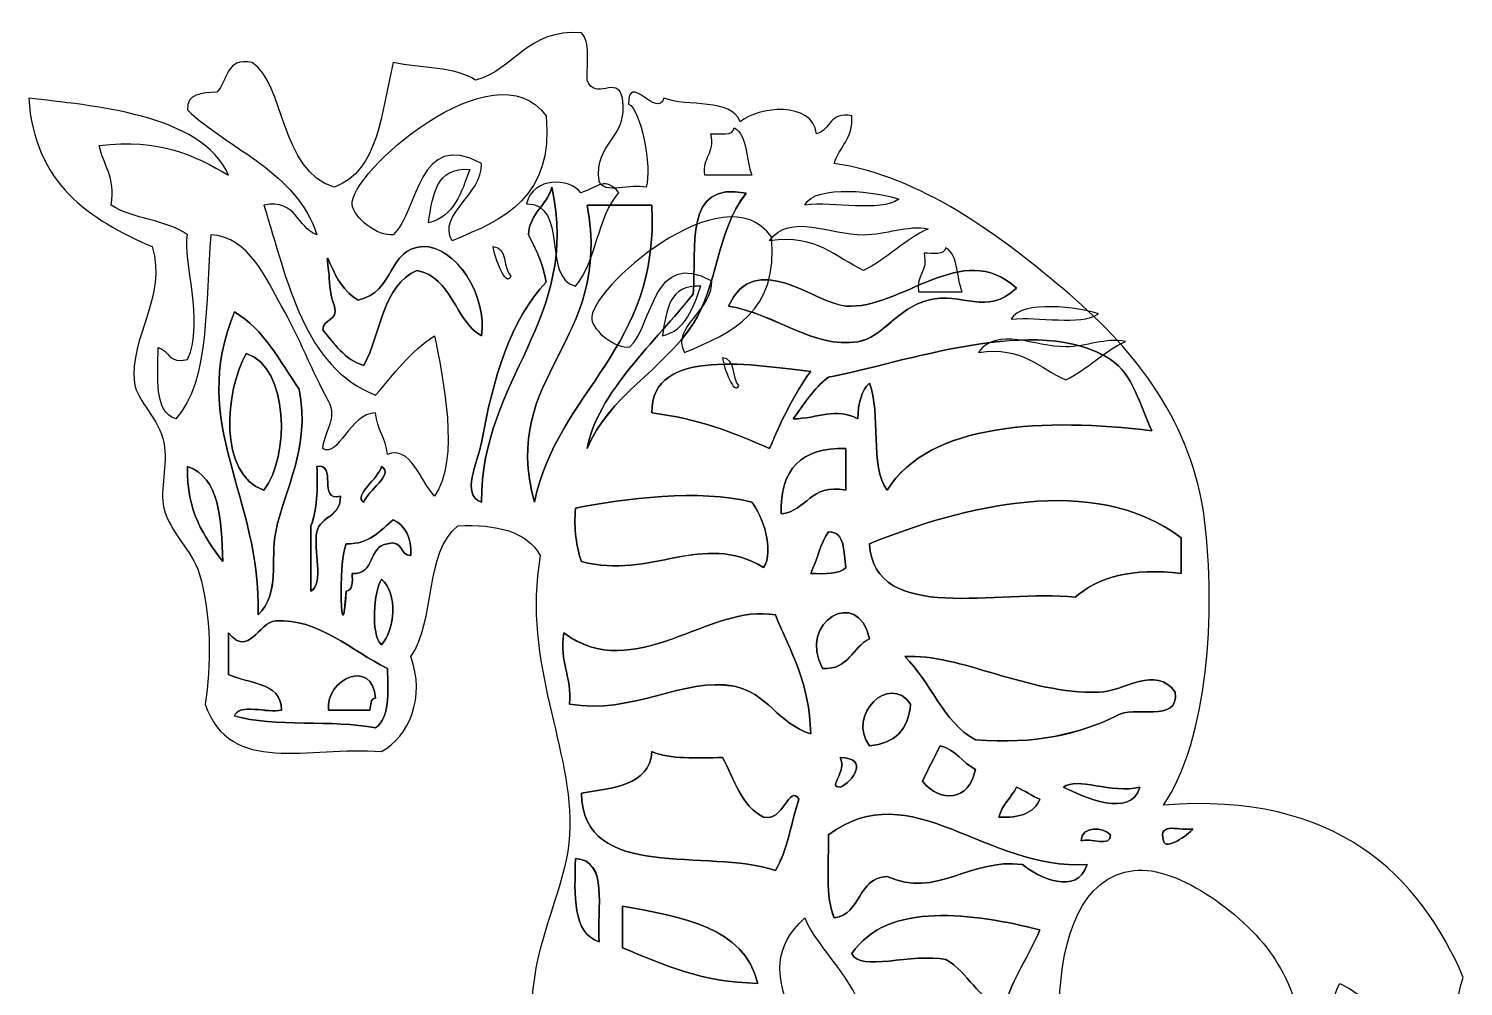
# Model space of a CAD drawing. Header units: centimetres. Extents: x -66 to 65, y -66 to 66.
# Drawn here: x 22.397 to 26.111, y 45.748 to 48.228 of the extents above; entities that cross this region are included whole.
import ezdxf

# ---------------------------------------------------------------- set-up
doc = ezdxf.new("R2010")
doc.units = ezdxf.units.CM
doc.header["$MEASUREMENT"] = 0
doc.layers.add('Layer 1', color=7, linetype='Continuous')

msp = doc.modelspace()

# ---------------------------------------------------------------- linework, layer by layer
at = {"layer": 'Layer 1'}
for points, knots in [([(23.1427, 47.6945), (23.0883, 47.86002), (22.92029, 47.91082), (22.80782, 48.01761), (22.80782, 48.01761), (22.80554, 48.06092), (22.84502, 48.06201), (22.88391, 48.06381), (22.88391, 48.06381), (22.9123, 48.09151), (22.90518, 48.15514), (22.97524, 48.1407), (22.97524, 48.1407), (23.05956, 48.08773), (23.04721, 47.85834), (23.18839, 47.81759), (23.18839, 47.81759), (23.30343, 47.86037), (23.30965, 48.01309), (23.3406, 48.1407), (23.3406, 48.1407), (23.41077, 48.12443), (23.50282, 48.13025), (23.5537, 48.09461), (23.5537, 48.09461), (23.65773, 48.12295), (23.68554, 48.22812), (23.82786, 48.21764), (23.82786, 48.21764), (23.85136, 48.19528), (23.8413, 48.13885), (23.84299, 48.09461), (23.84299, 48.09461), (23.86392, 48.03775), (23.91887, 48.11075), (23.93443, 48.04841), (23.93443, 48.04841), (23.95054, 47.93969), (23.86061, 47.93826), (23.8735, 47.83296), (23.8735, 47.83296), (23.8848, 47.79825), (23.95885, 47.82695), (23.99529, 47.81756), (23.99529, 47.81756), (24.01135, 47.86884), (23.9818, 48.02081), (23.9496, 48.03293), (23.9496, 48.03293), (23.94825, 48.11921), (24.02591, 47.99173), (24.04093, 48.04838), (24.04093, 48.04838), (24.10282, 48.02367), (24.21553, 48.05044), (24.23886, 47.98678), (24.23886, 47.98678), (24.285, 48.02657), (24.42616, 48.04205), (24.43674, 47.95604), (24.43674, 47.95604), (24.47394, 47.96461), (24.46918, 48.01557), (24.5281, 48.00224), (24.5281, 48.00224), (24.53159, 47.94223), (24.4954, 47.92244), (24.48241, 47.87913), (24.48241, 47.87913), (24.70553, 47.84677), (24.91175, 47.69397), (25.09132, 47.5406), (25.09132, 47.5406), (25.2651, 47.39225), (25.41141, 47.20273), (25.44155, 46.95587), (25.44155, 46.95587), (25.47063, 46.71769), (25.4515, 46.38781), (25.335, 46.21718), (25.335, 46.21718), (25.78498, 46.25338), (25.9986, 46.03282), (26.11145, 45.77099), (26.11145, 45.77099), (26.07261, 45.66672), (26.10695, 45.48828), (26.05052, 45.40163), (26.05052, 45.40163), (25.94712, 45.50222), (25.93431, 45.69452), (25.79178, 45.75559), (25.79178, 45.75559), (25.75601, 45.69931), (25.78943, 45.57321), (25.68515, 45.58631), (25.68515, 45.58631), (25.69055, 45.69169), (25.66372, 45.75506), (25.62424, 45.81719), (25.62424, 45.81719), (25.5536, 45.92839), (25.3727, 46.06172), (25.25882, 46.04799), (25.25882, 46.04799), (24.98707, 46.0151), (25.05427, 45.43551), (25.13706, 45.21701), (25.13706, 45.21701), (25.17151, 45.12623), (25.24501, 45.07136), (25.25882, 44.95547), (25.25882, 44.95547), (25.27644, 44.80831), (25.20066, 44.66792), (25.21323, 44.58616), (25.21323, 44.58616), (25.15468, 44.52729), (25.04316, 44.52208), (24.93912, 44.50925), (24.93912, 44.50925), (24.95841, 44.42829), (25.00577, 44.35685), (24.96957, 44.263), (24.96957, 44.263), (25.02394, 44.16918), (25.11774, 44.11523), (25.13705, 43.98598), (25.13705, 43.98598), (25.06495, 43.86705), (24.8395, 43.8167), (24.68025, 43.87827), (24.68025, 43.87827), (24.6222, 43.98373), (24.64768, 44.17357), (24.52806, 44.21686), (24.52806, 44.21686), (24.52343, 44.44311), (24.58989, 44.66917), (24.55849, 44.90927), (24.55849, 44.90927), (24.54203, 45.0355), (24.47324, 45.13107), (24.48237, 45.2478), (24.48237, 45.2478), (24.49174, 45.36845), (24.59447, 45.48127), (24.55849, 45.66328), (24.55849, 45.66328), (24.53806, 45.76697), (24.44199, 45.83973), (24.40622, 45.92493), (24.40622, 45.92493), (24.23974, 45.77364), (24.44519, 45.6114), (24.46721, 45.44789), (24.46721, 45.44789), (24.48867, 45.2879), (24.35164, 45.08774), (24.36061, 44.87845), (24.36061, 44.87845), (24.36408, 44.79452), (24.42599, 44.69449), (24.42149, 44.63228), (24.42149, 44.63228), (24.41395, 44.52798), (24.29158, 44.44046), (24.34534, 44.30914), (24.34534, 44.30914), (24.2797, 44.21712), (23.96677, 44.21606), (23.91902, 44.32454), (23.91902, 44.32454), (23.91246, 44.38968), (23.97315, 44.4508), (23.98001, 44.50922), (23.98001, 44.50922), (23.98816, 44.57915), (23.9548, 44.65662), (23.96477, 44.72462), (23.96477, 44.72462), (23.98324, 44.85085), (24.0996, 44.9574), (24.11704, 45.0939), (24.11704, 45.0939), (24.13601, 45.24254), (24.1063, 45.34163), (24.05621, 45.50943), (24.05621, 45.50943), (23.93217, 45.42008), (23.99856, 45.22019), (23.96477, 45.06318), (23.96477, 45.06318), (23.95363, 45.01135), (23.84513, 44.79889), (23.79732, 44.77079), (23.79732, 44.77079), (23.71183, 44.7207), (23.57422, 44.73261), (23.47757, 44.83236), (23.47757, 44.83236), (23.57422, 44.97579), (23.59015, 45.20077), (23.70596, 45.3248), (23.70596, 45.3248), (23.70585, 45.48096), (23.68231, 45.61044), (23.70596, 45.77105), (23.70596, 45.77105), (23.72549, 45.90363), (23.79139, 46.0259), (23.79732, 46.14036), (23.79732, 46.14036), (23.80891, 46.36552), (23.67225, 46.57843), (23.7212, 46.86355), (23.7212, 46.86355), (23.68667, 46.92612), (23.60907, 46.94512), (23.50805, 46.94054), (23.50805, 46.94054), (23.42169, 46.87389), (23.45024, 46.6912), (23.38629, 46.60198), (23.38629, 46.60198), (23.42434, 46.49623), (23.38182, 46.39545), (23.31014, 46.35576), (23.31014, 46.35576), (23.11951, 46.37177), (22.91877, 46.29067), (22.85339, 46.47892), (22.85339, 46.47892), (22.86887, 46.57391), (22.87043, 46.71228), (22.83818, 46.8174), (22.83818, 46.8174), (22.81937, 46.87857), (22.76309, 46.92075), (22.74679, 46.98671), (22.74679, 46.98671), (22.73504, 47.03465), (22.75737, 47.09797), (22.74679, 47.15596), (22.74679, 47.15596), (22.73597, 47.21507), (22.67607, 47.26537), (22.67067, 47.30982), (22.67067, 47.30982), (22.65601, 47.43103), (22.75616, 47.53308), (22.71634, 47.6637), (22.71634, 47.6637), (22.55267, 47.73426), (22.41114, 47.82713), (22.39656, 48.04846), (22.39656, 48.04846), (22.55555, 48.02846), (22.84466, 48.00957), (22.91424, 47.84836), (22.91424, 47.84836), (22.82748, 47.89913), (22.73596, 47.94522), (22.57928, 47.92535), (22.57928, 47.92535), (22.58896, 47.87352), (22.62304, 47.8464), (22.60973, 47.77142), (22.60973, 47.77142), (22.66471, 47.73467), (22.75483, 47.7334), (22.80772, 47.69453), (22.80772, 47.69453), (22.79415, 47.6277), (22.85394, 47.47141), (22.80772, 47.37137), (22.80772, 47.37137), (22.75909, 47.35817), (22.7606, 47.39563), (22.73157, 47.40219), (22.73157, 47.40219), (22.73221, 47.32588), (22.71969, 47.23635), (22.77721, 47.21751), (22.77721, 47.21751), (22.86775, 47.31578), (22.85233, 47.52115), (22.8686, 47.69455), (22.8686, 47.69455), (22.96792, 47.68775), (23.01129, 47.57988), (23.05127, 47.50987), (23.05127, 47.50987), (23.09567, 47.43214), (23.13112, 47.33866), (23.17311, 47.2637), (23.17311, 47.2637), (23.19687, 47.2151), (23.16467, 47.19615), (23.1579, 47.14059), (23.1579, 47.14059), (23.19915, 47.11493), (23.22828, 47.23298), (23.29485, 47.2329), (23.29485, 47.2329), (23.29734, 47.1893), (23.32276, 47.16879), (23.3253, 47.12519), (23.3253, 47.12519), (23.38446, 47.14982), (23.40944, 47.06), (23.44711, 47.01748), (23.44711, 47.01748), (23.51527, 47.10873), (23.46833, 47.33138), (23.44711, 47.4329), (23.44711, 47.4329), (23.38541, 47.39268), (23.34239, 47.33363), (23.29484, 47.27907), (23.29484, 47.27907), (23.10828, 47.3521), (23.06793, 47.57286), (23.00557, 47.77146), (23.00557, 47.77146), (23.09182, 47.78662), (23.09018, 47.71323), (23.1427, 47.6945)], [0, 0, 0, 0, 0.0120482, 0.0120482, 0.0120482, 0.0120482, 0.0240964, 0.0240964, 0.0240964, 0.0240964, 0.0361446, 0.0361446, 0.0361446, 0.0361446, 0.0481928, 0.0481928, 0.0481928, 0.0481928, 0.060241, 0.060241, 0.060241, 0.060241, 0.0722892, 0.0722892, 0.0722892, 0.0722892, 0.0843373, 0.0843373, 0.0843373, 0.0843373, 0.0963855, 0.0963855, 0.0963855, 0.0963855, 0.1084337, 0.1084337, 0.1084337, 0.1084337, 0.1204819, 0.1204819, 0.1204819, 0.1204819, 0.1325301, 0.1325301, 0.1325301, 0.1325301, 0.1445783, 0.1445783, 0.1445783, 0.1445783, 0.1566265, 0.1566265, 0.1566265, 0.1566265, 0.1686747, 0.1686747, 0.1686747, 0.1686747, 0.1807229, 0.1807229, 0.1807229, 0.1807229, 0.1927711, 0.1927711, 0.1927711, 0.1927711, 0.2048193, 0.2048193, 0.2048193, 0.2048193, 0.2168675, 0.2168675, 0.2168675, 0.2168675, 0.2289157, 0.2289157, 0.2289157, 0.2289157, 0.2409639, 0.2409639, 0.2409639, 0.2409639, 0.253012, 0.253012, 0.253012, 0.253012, 0.2650602, 0.2650602, 0.2650602, 0.2650602, 0.2771084, 0.2771084, 0.2771084, 0.2771084, 0.2891566, 0.2891566, 0.2891566, 0.2891566, 0.3012048, 0.3012048, 0.3012048, 0.3012048, 0.313253, 0.313253, 0.313253, 0.313253, 0.3253012, 0.3253012, 0.3253012, 0.3253012, 0.3373494, 0.3373494, 0.3373494, 0.3373494, 0.3493976, 0.3493976, 0.3493976, 0.3493976, 0.3614458, 0.3614458, 0.3614458, 0.3614458, 0.373494, 0.373494, 0.373494, 0.373494, 0.3855422, 0.3855422, 0.3855422, 0.3855422, 0.3975904, 0.3975904, 0.3975904, 0.3975904, 0.4096386, 0.4096386, 0.4096386, 0.4096386, 0.4216867, 0.4216867, 0.4216867, 0.4216867, 0.4337349, 0.4337349, 0.4337349, 0.4337349, 0.4457831, 0.4457831, 0.4457831, 0.4457831, 0.4578313, 0.4578313, 0.4578313, 0.4578313, 0.4698795, 0.4698795, 0.4698795, 0.4698795, 0.4819277, 0.4819277, 0.4819277, 0.4819277, 0.4939759, 0.4939759, 0.4939759, 0.4939759, 0.5060241, 0.5060241, 0.5060241, 0.5060241, 0.5180723, 0.5180723, 0.5180723, 0.5180723, 0.5301205, 0.5301205, 0.5301205, 0.5301205, 0.5421687, 0.5421687, 0.5421687, 0.5421687, 0.5542169, 0.5542169, 0.5542169, 0.5542169, 0.5662651, 0.5662651, 0.5662651, 0.5662651, 0.5783133, 0.5783133, 0.5783133, 0.5783133, 0.5903614, 0.5903614, 0.5903614, 0.5903614, 0.6024096, 0.6024096, 0.6024096, 0.6024096, 0.6144578, 0.6144578, 0.6144578, 0.6144578, 0.626506, 0.626506, 0.626506, 0.626506, 0.6385542, 0.6385542, 0.6385542, 0.6385542, 0.6506024, 0.6506024, 0.6506024, 0.6506024, 0.6626506, 0.6626506, 0.6626506, 0.6626506, 0.6746988, 0.6746988, 0.6746988, 0.6746988, 0.686747, 0.686747, 0.686747, 0.686747, 0.6987952, 0.6987952, 0.6987952, 0.6987952, 0.7108434, 0.7108434, 0.7108434, 0.7108434, 0.7228916, 0.7228916, 0.7228916, 0.7228916, 0.7349398, 0.7349398, 0.7349398, 0.7349398, 0.746988, 0.746988, 0.746988, 0.746988, 0.7590361, 0.7590361, 0.7590361, 0.7590361, 0.7710843, 0.7710843, 0.7710843, 0.7710843, 0.7831325, 0.7831325, 0.7831325, 0.7831325, 0.7951807, 0.7951807, 0.7951807, 0.7951807, 0.8072289, 0.8072289, 0.8072289, 0.8072289, 0.8192771, 0.8192771, 0.8192771, 0.8192771, 0.8313253, 0.8313253, 0.8313253, 0.8313253, 0.8433735, 0.8433735, 0.8433735, 0.8433735, 0.8554217, 0.8554217, 0.8554217, 0.8554217, 0.8674699, 0.8674699, 0.8674699, 0.8674699, 0.8795181, 0.8795181, 0.8795181, 0.8795181, 0.8915663, 0.8915663, 0.8915663, 0.8915663, 0.9036145, 0.9036145, 0.9036145, 0.9036145, 0.9156627, 0.9156627, 0.9156627, 0.9156627, 0.9277108, 0.9277108, 0.9277108, 0.9277108, 0.939759, 0.939759, 0.939759, 0.939759, 0.9518072, 0.9518072, 0.9518072, 0.9518072, 0.9638554, 0.9638554, 0.9638554, 0.9638554, 0.9759036, 0.9759036, 0.9759036, 0.9759036, 1, 1, 1, 1]), ([(23.23406, 47.77141), (23.2384, 47.73929), (23.29976, 47.6882), (23.34058, 47.69452), (23.34058, 47.69452), (23.40638, 47.75641), (23.40331, 47.9694), (23.56899, 47.87917), (23.56899, 47.87917), (23.57079, 47.79487), (23.45443, 47.74923), (23.49287, 47.67909), (23.49287, 47.67909), (23.62728, 47.73301), (23.75642, 47.79223), (23.73642, 48.00228), (23.73642, 48.00228), (23.60389, 48.18868), (23.22315, 47.85184), (23.23406, 47.77141)], [0, 0, 0, 0, 0.1666667, 0.1666667, 0.1666667, 0.1666667, 0.3333333, 0.3333333, 0.3333333, 0.3333333, 0.5, 0.5, 0.5, 0.5, 0.6666667, 0.6666667, 0.6666667, 0.6666667, 1, 1, 1, 1]), ([(24.16277, 47.95609), (24.17499, 47.90267), (24.1401, 47.89698), (24.14753, 47.84835), (24.14753, 47.84835), (24.18809, 47.84835), (24.22873, 47.84835), (24.26934, 47.84835), (24.26934, 47.84835), (24.25304, 47.88833), (24.2596, 47.95146), (24.22359, 47.97149), (24.22359, 47.97149), (24.22085, 47.94871), (24.18682, 47.95736), (24.16277, 47.95609)], [0, 0, 0, 0, 0.2, 0.2, 0.2, 0.2, 0.4, 0.4, 0.4, 0.4, 0.6, 0.6, 0.6, 0.6, 1, 1, 1, 1]), ([(23.43194, 47.72527), (23.49753, 47.74107), (23.51716, 47.80332), (23.53849, 47.86375), (23.53849, 47.86375), (23.45112, 47.87007), (23.44231, 47.79692), (23.43194, 47.72527)], [0, 0, 0, 0, 0.3333333, 0.3333333, 0.3333333, 0.3333333, 1, 1, 1, 1]), ([(23.69075, 47.6945), (23.70972, 47.65722), (23.72853, 47.61981), (23.73642, 47.57139), (23.73642, 47.57139), (23.64495, 47.4776), (23.59852, 47.32136), (23.56899, 47.15594), (23.56899, 47.15594), (23.55939, 47.10218), (23.51433, 47.02169), (23.56899, 47.00203), (23.56899, 47.00203), (23.56867, 47.32556), (23.82556, 47.47098), (23.75163, 47.81763), (23.75163, 47.81763), (23.73862, 47.76924), (23.69414, 47.7527), (23.69075, 47.6945)], [0, 0, 0, 0, 0.1666667, 0.1666667, 0.1666667, 0.1666667, 0.3333333, 0.3333333, 0.3333333, 0.3333333, 0.5, 0.5, 0.5, 0.5, 0.6666667, 0.6666667, 0.6666667, 0.6666667, 1, 1, 1, 1]), ([(23.92512, 47.80329), (23.86839, 47.74183), (23.86741, 47.62396), (23.81222, 47.56091), (23.81222, 47.56091), (23.72329, 47.58509), (23.79711, 47.77371), (23.68525, 47.77485), (23.68525, 47.77485), (23.70425, 47.84557), (23.79553, 47.84187), (23.8263, 47.80329), (23.8263, 47.80329), (23.8726, 47.8179), (23.88856, 47.84655), (23.92512, 47.80329)], [0, 0, 0, 0, 0.2, 0.2, 0.2, 0.2, 0.4, 0.4, 0.4, 0.4, 0.6, 0.6, 0.6, 0.6, 1, 1, 1, 1]), ([(24.11708, 47.54061), (24.02246, 47.42075), (23.86588, 47.28156), (23.843, 47.14051), (23.843, 47.14051), (23.89708, 47.27547), (24.03816, 47.34318), (24.11708, 47.46365), (24.11708, 47.46365), (24.18174, 47.56237), (24.17476, 47.69733), (24.25413, 47.80211), (24.25413, 47.80211), (24.09035, 47.83435), (24.12755, 47.66335), (24.11708, 47.54061)], [0, 0, 0, 0, 0.2, 0.2, 0.2, 0.2, 0.4, 0.4, 0.4, 0.4, 0.6, 0.6, 0.6, 0.6, 1, 1, 1, 1]), ([(24.40629, 47.77141), (24.48268, 47.78144), (24.59877, 47.75133), (24.64989, 47.78686), (24.64989, 47.78686), (24.60018, 47.80501), (24.43225, 47.82684), (24.40629, 47.77141)], [0, 0, 0, 0, 0.3333333, 0.3333333, 0.3333333, 0.3333333, 1, 1, 1, 1]), ([(23.70599, 47.002), (23.76968, 47.29672), (24.02862, 47.39411), (24.01055, 47.77138), (24.01055, 47.77138), (23.9547, 47.77138), (23.89887, 47.77138), (23.84299, 47.77138), (23.84299, 47.77138), (23.91001, 47.41126), (23.61524, 47.3349), (23.70599, 47.002)], [0, 0, 0, 0, 0.25, 0.25, 0.25, 0.25, 0.5, 0.5, 0.5, 0.5, 1, 1, 1, 1]), ([(24.55856, 47.6945), (24.47188, 47.69381), (24.36825, 47.75308), (24.31496, 47.6791), (24.31496, 47.6791), (24.43839, 47.69611), (24.4848, 47.63534), (24.55856, 47.60216), (24.55856, 47.60216), (24.62023, 47.63211), (24.6631, 47.68111), (24.72601, 47.70987), (24.72601, 47.70987), (24.67111, 47.72035), (24.61669, 47.69492), (24.55856, 47.6945)], [0, 0, 0, 0, 0.2, 0.2, 0.2, 0.2, 0.4, 0.4, 0.4, 0.4, 0.6, 0.6, 0.6, 0.6, 1, 1, 1, 1]), ([(23.1732, 47.60216), (23.17701, 47.57242), (23.1732, 47.55025), (23.18836, 47.50982), (23.18836, 47.50982), (23.19945, 47.4678), (23.15812, 47.47889), (23.15799, 47.44828), (23.15799, 47.44828), (23.18855, 47.41259), (23.21331, 47.37097), (23.26446, 47.35594), (23.26446, 47.35594), (23.30907, 47.43907), (23.31301, 47.56335), (23.40149, 47.60216), (23.40149, 47.60216), (23.49423, 47.58303), (23.49806, 47.47405), (23.569, 47.43285), (23.569, 47.43285), (23.58556, 47.53445), (23.50217, 47.66711), (23.41665, 47.66367), (23.41665, 47.66367), (23.326, 47.6601), (23.34579, 47.54519), (23.2493, 47.52519), (23.2493, 47.52519), (23.17947, 47.56279), (23.16122, 47.69312), (23.1732, 47.60216)], [0, 0, 0, 0, 0.1111111, 0.1111111, 0.1111111, 0.1111111, 0.2222222, 0.2222222, 0.2222222, 0.2222222, 0.3333333, 0.3333333, 0.3333333, 0.3333333, 0.4444444, 0.4444444, 0.4444444, 0.4444444, 0.5555556, 0.5555556, 0.5555556, 0.5555556, 0.6666667, 0.6666667, 0.6666667, 0.6666667, 0.7777778, 0.7777778, 0.7777778, 0.7777778, 1, 1, 1, 1]), ([(23.64514, 47.58678), (23.62392, 47.60636), (23.63847, 47.66216), (23.59942, 47.66367), (23.59942, 47.66367), (23.60336, 47.63547), (23.63244, 47.55543), (23.64514, 47.58678)], [0, 0, 0, 0, 0.3333333, 0.3333333, 0.3333333, 0.3333333, 1, 1, 1, 1]), ([(24.51287, 47.50982), (24.43051, 47.51601), (24.27855, 47.66084), (24.20844, 47.50982), (24.20844, 47.50982), (24.33899, 47.48656), (24.4249, 47.39967), (24.54335, 47.41751), (24.54335, 47.41751), (24.60844, 47.42735), (24.64609, 47.50535), (24.72602, 47.5252), (24.72602, 47.5252), (24.81466, 47.54724), (24.87646, 47.48242), (24.95441, 47.55605), (24.95441, 47.55605), (24.81502, 47.68561), (24.65601, 47.4991), (24.51287, 47.50982)], [0, 0, 0, 0, 0.1666667, 0.1666667, 0.1666667, 0.1666667, 0.3333333, 0.3333333, 0.3333333, 0.3333333, 0.5, 0.5, 0.5, 0.5, 0.6666667, 0.6666667, 0.6666667, 0.6666667, 1, 1, 1, 1]), ([(22.99051, 46.70966), (23.04859, 46.76578), (23.02147, 46.8532), (23.03612, 46.92511), (23.03612, 46.92511), (23.05943, 47.03954), (23.12642, 47.1395), (23.09705, 47.29442), (23.09705, 47.29442), (23.04641, 47.36631), (23.00685, 47.44949), (22.92957, 47.49445), (22.92957, 47.49445), (22.80794, 47.20285), (22.99993, 47.01743), (22.99051, 46.70966)], [0, 0, 0, 0, 0.2, 0.2, 0.2, 0.2, 0.4, 0.4, 0.4, 0.4, 0.6, 0.6, 0.6, 0.6, 1, 1, 1, 1]), ([(25.19798, 47.37133), (25.01314, 47.49354), (24.65966, 47.36188), (24.46728, 47.32516), (24.46728, 47.32516), (24.42897, 47.29706), (24.40436, 47.25531), (24.37592, 47.21745), (24.37592, 47.21745), (24.44095, 47.21888), (24.48742, 47.24833), (24.54335, 47.21745), (24.54335, 47.21745), (24.54491, 47.25685), (24.5519, 47.29077), (24.57372, 47.30979), (24.57372, 47.30979), (24.60404, 47.23264), (24.57346, 47.09402), (24.61941, 47.0328), (24.61941, 47.0328), (24.73027, 47.20962), (25.02896, 47.2201), (25.30452, 47.18666), (25.30452, 47.18666), (25.27338, 47.25404), (25.2569, 47.33236), (25.19798, 47.37133)], [0, 0, 0, 0, 0.125, 0.125, 0.125, 0.125, 0.25, 0.25, 0.25, 0.25, 0.375, 0.375, 0.375, 0.375, 0.5, 0.5, 0.5, 0.5, 0.625, 0.625, 0.625, 0.625, 0.75, 0.75, 0.75, 0.75, 1, 1, 1, 1]), ([(24.01053, 47.23285), (24.12845, 47.21867), (24.22357, 47.18149), (24.31496, 47.14054), (24.31496, 47.14054), (24.34536, 47.21243), (24.37827, 47.28175), (24.42153, 47.34062), (24.42153, 47.34062), (24.28646, 47.35464), (24.00632, 47.40816), (24.01053, 47.23285)], [0, 0, 0, 0, 0.25, 0.25, 0.25, 0.25, 0.5, 0.5, 0.5, 0.5, 1, 1, 1, 1]), ([(22.96, 47.38668), (23.07097, 47.35152), (23.07298, 47.1195), (23.00567, 47.0328), (23.00567, 47.0328), (22.88618, 47.07317), (22.90526, 47.29257), (22.96, 47.38668)], [0, 0, 0, 0, 0.3333333, 0.3333333, 0.3333333, 0.3333333, 1, 1, 1, 1]), ([(24.34541, 46.97128), (24.4132, 46.9798), (24.41902, 47.05071), (24.51286, 47.0328), (24.51286, 47.0328), (24.51286, 47.06865), (24.51286, 47.10463), (24.51286, 47.14054), (24.51286, 47.14054), (24.39735, 47.14437), (24.3415, 47.08799), (24.34541, 46.97128)], [0, 0, 0, 0, 0.25, 0.25, 0.25, 0.25, 0.5, 0.5, 0.5, 0.5, 1, 1, 1, 1]), ([(22.89909, 46.84817), (22.89613, 46.958), (22.89089, 47.06558), (22.80781, 47.09434), (22.80781, 47.09434), (22.80435, 46.97806), (22.85123, 46.9126), (22.89909, 46.84817)], [0, 0, 0, 0, 0.3333333, 0.3333333, 0.3333333, 0.3333333, 1, 1, 1, 1]), ([(23.12746, 46.94049), (23.12746, 46.88403), (23.12746, 46.82767), (23.12746, 46.77124), (23.12746, 46.77124), (23.16215, 46.79257), (23.13315, 46.87826), (23.14267, 46.92512), (23.14267, 46.92512), (23.15209, 46.96684), (23.20625, 46.96346), (23.20355, 47.01746), (23.20355, 47.01746), (23.14304, 47.00246), (23.19733, 47.10345), (23.14267, 47.09437), (23.14267, 47.09437), (23.14566, 47.03486), (23.1432, 46.98094), (23.12746, 46.94049)], [0, 0, 0, 0, 0.1666667, 0.1666667, 0.1666667, 0.1666667, 0.3333333, 0.3333333, 0.3333333, 0.3333333, 0.5, 0.5, 0.5, 0.5, 0.6666667, 0.6666667, 0.6666667, 0.6666667, 1, 1, 1, 1]), ([(23.26446, 47.002), (23.27253, 47.031), (23.3446, 47.0732), (23.31021, 47.09431), (23.31021, 47.09431), (23.30332, 47.06415), (23.23559, 47.01743), (23.26446, 47.002)], [0, 0, 0, 0, 0.3333333, 0.3333333, 0.3333333, 0.3333333, 1, 1, 1, 1]), ([(24.57372, 46.89426), (24.58766, 46.6827), (24.90463, 46.77731), (25.10664, 46.7558), (25.10664, 46.7558), (25.1662, 46.80848), (25.25449, 46.83211), (25.3807, 46.81734), (25.3807, 46.81734), (25.3807, 46.84816), (25.3807, 46.87894), (25.3807, 46.90968), (25.3807, 46.90968), (25.1535, 47.08032), (24.81378, 46.99081), (24.57372, 46.89426)], [0, 0, 0, 0, 0.2, 0.2, 0.2, 0.2, 0.4, 0.4, 0.4, 0.4, 0.6, 0.6, 0.6, 0.6, 1, 1, 1, 1]), ([(23.81251, 46.98666), (23.80788, 46.93059), (23.81497, 46.88649), (23.82783, 46.84815), (23.82783, 46.84815), (24.00931, 46.79986), (24.14009, 46.92869), (24.29969, 46.83272), (24.29969, 46.83272), (24.32816, 46.87651), (24.29734, 46.96678), (24.26934, 47.00197), (24.26934, 47.00197), (24.13245, 47.03685), (23.93978, 47.01118), (23.81251, 46.98666)], [0, 0, 0, 0, 0.2, 0.2, 0.2, 0.2, 0.4, 0.4, 0.4, 0.4, 0.6, 0.6, 0.6, 0.6, 1, 1, 1, 1]), ([(23.21879, 46.89426), (23.19638, 46.84439), (23.20643, 46.5951), (23.21879, 46.7712), (23.21879, 46.7712), (23.23649, 46.77377), (23.23533, 46.79552), (23.23406, 46.81734), (23.23406, 46.81734), (23.29468, 46.81252), (23.27528, 46.88851), (23.32539, 46.89425), (23.32539, 46.89425), (23.36693, 46.90552), (23.35603, 46.86377), (23.38635, 46.86348), (23.38635, 46.86348), (23.38704, 46.91042), (23.37243, 46.94185), (23.3406, 46.9559), (23.3406, 46.9559), (23.30594, 46.92927), (23.28176, 46.89223), (23.21879, 46.89426)], [0, 0, 0, 0, 0.1428571, 0.1428571, 0.1428571, 0.1428571, 0.2857143, 0.2857143, 0.2857143, 0.2857143, 0.4285714, 0.4285714, 0.4285714, 0.4285714, 0.5714286, 0.5714286, 0.5714286, 0.5714286, 0.7142857, 0.7142857, 0.7142857, 0.7142857, 1, 1, 1, 1]), ([(24.42156, 46.81735), (24.45913, 46.81537), (24.4949, 46.81502), (24.51287, 46.83275), (24.51287, 46.83275), (24.50512, 46.87111), (24.5134, 46.92557), (24.46728, 46.92509), (24.46728, 46.92509), (24.44675, 46.89448), (24.43815, 46.85185), (24.42156, 46.81735)], [0, 0, 0, 0, 0.25, 0.25, 0.25, 0.25, 0.5, 0.5, 0.5, 0.5, 1, 1, 1, 1]), ([(23.3102, 46.63272), (23.34539, 46.67024), (23.35306, 46.76575), (23.3102, 46.80195), (23.3102, 46.80195), (23.29068, 46.77457), (23.28081, 46.65841), (23.3102, 46.63272)], [0, 0, 0, 0, 0.3333333, 0.3333333, 0.3333333, 0.3333333, 1, 1, 1, 1]), ([(24.45199, 46.57113), (24.522, 46.56711), (24.52898, 46.62669), (24.57375, 46.64812), (24.57375, 46.64812), (24.54345, 46.78443), (24.38719, 46.69159), (24.45199, 46.57113)], [0, 0, 0, 0, 0.3333333, 0.3333333, 0.3333333, 0.3333333, 1, 1, 1, 1]), ([(24.3302, 46.70966), (24.16253, 46.74249), (23.96396, 46.52612), (23.78204, 46.66349), (23.78204, 46.66349), (23.77024, 46.5847), (23.80342, 46.5517), (23.79733, 46.47886), (23.79733, 46.47886), (23.95923, 46.44978), (24.09245, 46.55027), (24.22357, 46.52498), (24.22357, 46.52498), (24.308, 46.50876), (24.33747, 46.42782), (24.4215, 46.40192), (24.4215, 46.40192), (24.41926, 46.53292), (24.36904, 46.61558), (24.3302, 46.70966)], [0, 0, 0, 0, 0.1666667, 0.1666667, 0.1666667, 0.1666667, 0.3333333, 0.3333333, 0.3333333, 0.3333333, 0.5, 0.5, 0.5, 0.5, 0.6666667, 0.6666667, 0.6666667, 0.6666667, 1, 1, 1, 1]), ([(23.03609, 46.69426), (22.99114, 46.69114), (22.96595, 46.59724), (22.91428, 46.66346), (22.91428, 46.66346), (22.91428, 46.62758), (22.91428, 46.5916), (22.91428, 46.55575), (22.91428, 46.55575), (22.9646, 46.52966), (23.04946, 46.53858), (23.05133, 46.46341), (23.05133, 46.46341), (23.01495, 46.45404), (22.94084, 46.48272), (22.92952, 46.44801), (22.92952, 46.44801), (23.03236, 46.41856), (23.18471, 46.43917), (23.29491, 46.41724), (23.29491, 46.41724), (23.33066, 46.44269), (23.32796, 46.50701), (23.32536, 46.5711), (23.32536, 46.5711), (23.23302, 46.61629), (23.14582, 46.70188), (23.03609, 46.69426)], [0, 0, 0, 0, 0.125, 0.125, 0.125, 0.125, 0.25, 0.25, 0.25, 0.25, 0.375, 0.375, 0.375, 0.375, 0.5, 0.5, 0.5, 0.5, 0.625, 0.625, 0.625, 0.625, 0.75, 0.75, 0.75, 0.75, 1, 1, 1, 1]), ([(23.29491, 46.49419), (23.28012, 46.49377), (23.28308, 46.47543), (23.2797, 46.46345), (23.2797, 46.46345), (23.24414, 46.46345), (23.20866, 46.46345), (23.17321, 46.46345), (23.17321, 46.46345), (23.16534, 46.54573), (23.28692, 46.59804), (23.29491, 46.49419)], [0, 0, 0, 0, 0.25, 0.25, 0.25, 0.25, 0.5, 0.5, 0.5, 0.5, 1, 1, 1, 1]), ([(24.84788, 46.38648), (25.00248, 46.37389), (25.11701, 46.40164), (25.2133, 46.44805), (25.2133, 46.44805), (25.25476, 46.47797), (25.37673, 46.42643), (25.36546, 46.50965), (25.36546, 46.50965), (25.31424, 46.58106), (25.23481, 46.51158), (25.16758, 46.50965), (25.16758, 46.50965), (24.98179, 46.5042), (24.80724, 46.61069), (24.66516, 46.60194), (24.66516, 46.60194), (24.73284, 46.537), (24.76239, 46.43344), (24.84788, 46.38648)], [0, 0, 0, 0, 0.1666667, 0.1666667, 0.1666667, 0.1666667, 0.3333333, 0.3333333, 0.3333333, 0.3333333, 0.5, 0.5, 0.5, 0.5, 0.6666667, 0.6666667, 0.6666667, 0.6666667, 1, 1, 1, 1]), ([(24.57372, 46.37116), (24.63952, 46.37648), (24.67506, 46.41241), (24.68029, 46.47887), (24.68029, 46.47887), (24.62447, 46.56028), (24.51451, 46.44913), (24.57372, 46.37116)], [0, 0, 0, 0, 0.3333333, 0.3333333, 0.3333333, 0.3333333, 1, 1, 1, 1]), ([(24.71077, 46.27882), (24.75869, 46.22146), (24.8319, 46.22765), (24.84788, 46.30956), (24.84788, 46.30956), (24.81436, 46.32705), (24.79724, 46.361), (24.75647, 46.37116), (24.75647, 46.37116), (24.74192, 46.3397), (24.72541, 46.31025), (24.71077, 46.27882)], [0, 0, 0, 0, 0.25, 0.25, 0.25, 0.25, 0.5, 0.5, 0.5, 0.5, 1, 1, 1, 1]), ([(23.82783, 46.24797), (23.8313, 46.01561), (24.15546, 46.10729), (24.33019, 46.04797), (24.33019, 46.04797), (24.36096, 46.09893), (24.37088, 46.1709), (24.39112, 46.2326), (24.39112, 46.2326), (24.36572, 46.272), (24.35024, 46.17254), (24.29968, 46.1864), (24.29968, 46.1864), (24.2407, 46.21394), (24.22449, 46.28477), (24.19319, 46.34031), (24.19319, 46.34031), (24.12694, 46.34005), (24.05624, 46.33523), (24.01055, 46.35571), (24.01055, 46.35571), (24.0027, 46.26614), (23.90972, 46.26268), (23.82783, 46.24797)], [0, 0, 0, 0, 0.1428571, 0.1428571, 0.1428571, 0.1428571, 0.2857143, 0.2857143, 0.2857143, 0.2857143, 0.4285714, 0.4285714, 0.4285714, 0.4285714, 0.5714286, 0.5714286, 0.5714286, 0.5714286, 0.7142857, 0.7142857, 0.7142857, 0.7142857, 1, 1, 1, 1]), ([(24.49763, 46.26342), (24.53073, 46.27697), (24.57444, 46.33973), (24.49763, 46.34031), (24.49763, 46.34031), (24.51744, 46.30223), (24.46365, 46.26567), (24.49763, 46.26342)], [0, 0, 0, 0, 0.3333333, 0.3333333, 0.3333333, 0.3333333, 1, 1, 1, 1]), ([(24.46728, 46.14033), (24.46897, 46.06519), (24.459, 45.97814), (24.48244, 45.92491), (24.48244, 45.92491), (24.55385, 45.93483), (24.54128, 46.02955), (24.61941, 46.0326), (24.61941, 46.0326), (24.7472, 45.97349), (24.83272, 46.08128), (24.96961, 46.06334), (24.96961, 46.06334), (25.00842, 46.03051), (25.11291, 45.981), (25.13709, 46.06334), (25.13709, 46.06334), (24.87558, 46.04606), (24.6831, 46.3007), (24.46728, 46.14033)], [0, 0, 0, 0, 0.1666667, 0.1666667, 0.1666667, 0.1666667, 0.3333333, 0.3333333, 0.3333333, 0.3333333, 0.5, 0.5, 0.5, 0.5, 0.6666667, 0.6666667, 0.6666667, 0.6666667, 1, 1, 1, 1]), ([(25.27415, 46.26342), (25.19985, 46.24545), (25.11069, 46.29229), (25.07619, 46.26342), (25.07619, 46.26342), (25.12694, 46.23871), (25.25132, 46.18174), (25.27415, 46.26342)], [0, 0, 0, 0, 0.3333333, 0.3333333, 0.3333333, 0.3333333, 1, 1, 1, 1]), ([(24.90871, 46.1864), (24.96287, 46.18304), (24.99999, 46.19685), (25.01528, 46.2326), (25.01528, 46.2326), (24.99274, 46.24064), (24.97694, 46.25538), (24.9544, 46.26342), (24.9544, 46.26342), (24.9408, 46.23617), (24.9176, 46.21846), (24.90871, 46.1864)], [0, 0, 0, 0, 0.25, 0.25, 0.25, 0.25, 0.5, 0.5, 0.5, 0.5, 1, 1, 1, 1]), ([(25.33503, 46.12493), (25.33961, 46.0971), (25.39906, 46.14046), (25.41118, 46.15567), (25.41118, 46.15567), (25.38231, 46.14885), (25.31937, 46.17661), (25.33503, 46.12493)], [0, 0, 0, 0, 0.3333333, 0.3333333, 0.3333333, 0.3333333, 1, 1, 1, 1]), ([(25.12183, 46.12493), (25.14398, 46.13337), (25.20054, 46.10691), (25.19798, 46.14033), (25.19798, 46.14033), (25.17866, 46.16126), (25.12342, 46.16409), (25.12183, 46.12493)], [0, 0, 0, 0, 0.3333333, 0.3333333, 0.3333333, 0.3333333, 1, 1, 1, 1]), ([(23.8735, 45.86331), (23.8671, 45.94922), (23.89938, 46.07413), (23.81251, 46.07873), (23.81251, 46.07873), (23.80982, 45.98373), (23.80442, 45.88578), (23.8735, 45.86331)], [0, 0, 0, 0, 0.3333333, 0.3333333, 0.3333333, 0.3333333, 1, 1, 1, 1]), ([(23.93441, 45.84794), (24.03813, 45.80399), (24.13949, 45.75769), (24.28451, 45.7556), (24.28451, 45.7556), (24.24808, 45.90342), (24.08811, 45.92644), (23.93441, 45.95563), (23.93441, 45.95563), (23.93441, 45.9197), (23.93441, 45.88382), (23.93441, 45.84794)], [0, 0, 0, 0, 0.25, 0.25, 0.25, 0.25, 0.5, 0.5, 0.5, 0.5, 1, 1, 1, 1]), ([(24.52813, 45.83257), (24.54739, 45.78386), (24.68598, 45.8354), (24.77178, 45.81717), (24.77178, 45.81717), (24.83046, 45.7842), (24.85174, 45.7134), (24.92394, 45.69401), (24.92394, 45.69401), (24.94394, 45.77127), (24.98681, 45.8254), (25.01527, 45.89409), (25.01527, 45.89409), (24.84455, 45.93671), (24.61947, 45.97002), (24.52813, 45.83257)], [0, 0, 0, 0, 0.2, 0.2, 0.2, 0.2, 0.4, 0.4, 0.4, 0.4, 0.6, 0.6, 0.6, 0.6, 1, 1, 1, 1])]:
    msp.add_open_spline(points, degree=3, knots=knots, dxfattribs=at)
at = {"layer": 'Layer 1', "color": 7}
for points, knots in [([(24.32004, 47.68931), (24.33856, 47.49468), (24.21894, 47.43981), (24.0944, 47.38985), (24.0944, 47.38985), (24.05876, 47.45483), (24.1666, 47.49711), (24.16491, 47.57522), (24.16491, 47.57522), (24.0114, 47.65883), (24.01426, 47.46145), (23.95327, 47.40414), (23.95327, 47.40414), (23.91543, 47.39827), (23.8586, 47.44563), (23.85458, 47.47537), (23.85458, 47.47537), (23.84445, 47.5499), (24.19724, 47.86198), (24.32004, 47.68931)], [0, 0, 0, 0, 0.1666667, 0.1666667, 0.1666667, 0.1666667, 0.3333333, 0.3333333, 0.3333333, 0.3333333, 0.5, 0.5, 0.5, 0.5, 0.6666667, 0.6666667, 0.6666667, 0.6666667, 1, 1, 1, 1]), ([(23.75163, 47.81761), (23.82555, 47.47095), (23.56867, 47.32554), (23.56899, 47.00201), (23.56899, 47.00201), (23.51433, 47.0217), (23.55939, 47.10215), (23.56899, 47.15592), (23.56899, 47.15592), (23.59852, 47.32134), (23.64495, 47.47757), (23.73642, 47.57137), (23.73642, 47.57137), (23.72854, 47.61979), (23.70972, 47.6572), (23.69075, 47.69448), (23.69075, 47.69448), (23.69414, 47.7527), (23.73862, 47.76924), (23.75163, 47.81761)], [0, 0, 0, 0, 0.1666667, 0.1666667, 0.1666667, 0.1666667, 0.3333333, 0.3333333, 0.3333333, 0.3333333, 0.5, 0.5, 0.5, 0.5, 0.6666667, 0.6666667, 0.6666667, 0.6666667, 1, 1, 1, 1]), ([(24.2541, 47.80215), (24.17472, 47.69737), (24.18174, 47.56238), (24.11705, 47.46369), (24.11705, 47.46369), (24.03812, 47.34323), (23.89705, 47.27549), (23.84297, 47.14055), (23.84297, 47.14055), (23.86586, 47.2816), (24.02244, 47.4208), (24.11705, 47.54065), (24.11705, 47.54065), (24.12755, 47.66335), (24.09035, 47.83435), (24.2541, 47.80215)], [0, 0, 0, 0, 0.2, 0.2, 0.2, 0.2, 0.4, 0.4, 0.4, 0.4, 0.6, 0.6, 0.6, 0.6, 1, 1, 1, 1]), ([(23.84297, 47.77141), (23.89885, 47.77141), (23.95468, 47.77141), (24.01053, 47.77141), (24.01053, 47.77141), (24.02863, 47.39414), (23.76965, 47.29675), (23.70597, 47.00203), (23.70597, 47.00203), (23.61524, 47.3349), (23.91001, 47.41126), (23.84297, 47.77141)], [0, 0, 0, 0, 0.25, 0.25, 0.25, 0.25, 0.5, 0.5, 0.5, 0.5, 1, 1, 1, 1]), ([(23.2493, 47.52516), (23.34579, 47.54519), (23.326, 47.6601), (23.41665, 47.66364), (23.41665, 47.66364), (23.50214, 47.66705), (23.58556, 47.53442), (23.569, 47.43282), (23.569, 47.43282), (23.49807, 47.47404), (23.49423, 47.583), (23.40149, 47.60213), (23.40149, 47.60213), (23.31301, 47.56332), (23.30907, 47.43904), (23.26446, 47.35591), (23.26446, 47.35591), (23.21329, 47.37091), (23.18855, 47.41256), (23.15799, 47.44825), (23.15799, 47.44825), (23.15815, 47.47884), (23.19945, 47.46778), (23.18836, 47.50979), (23.18836, 47.50979), (23.1732, 47.55022), (23.17698, 47.57242), (23.1732, 47.60213), (23.1732, 47.60213), (23.16122, 47.69312), (23.17947, 47.56279), (23.2493, 47.52516)], [0, 0, 0, 0, 0.1111111, 0.1111111, 0.1111111, 0.1111111, 0.2222222, 0.2222222, 0.2222222, 0.2222222, 0.3333333, 0.3333333, 0.3333333, 0.3333333, 0.4444444, 0.4444444, 0.4444444, 0.4444444, 0.5555556, 0.5555556, 0.5555556, 0.5555556, 0.6666667, 0.6666667, 0.6666667, 0.6666667, 0.7777778, 0.7777778, 0.7777778, 0.7777778, 1, 1, 1, 1]), ([(24.9544, 47.55601), (24.87645, 47.48238), (24.81465, 47.5472), (24.72601, 47.52516), (24.72601, 47.52516), (24.64608, 47.50532), (24.60843, 47.42732), (24.54334, 47.41747), (24.54334, 47.41747), (24.42486, 47.39964), (24.33895, 47.48653), (24.20843, 47.50978), (24.20843, 47.50978), (24.27852, 47.6608), (24.43049, 47.51597), (24.51286, 47.50978), (24.51286, 47.50978), (24.65601, 47.4991), (24.81502, 47.68561), (24.9544, 47.55601)], [0, 0, 0, 0, 0.1666667, 0.1666667, 0.1666667, 0.1666667, 0.3333333, 0.3333333, 0.3333333, 0.3333333, 0.5, 0.5, 0.5, 0.5, 0.6666667, 0.6666667, 0.6666667, 0.6666667, 1, 1, 1, 1]), ([(24.77144, 47.66073), (24.80478, 47.64218), (24.79869, 47.58366), (24.81383, 47.54664), (24.81383, 47.54664), (24.77621, 47.54664), (24.73856, 47.54664), (24.70096, 47.54664), (24.70096, 47.54664), (24.69405, 47.5917), (24.72641, 47.59699), (24.71509, 47.64647), (24.71509, 47.64647), (24.73737, 47.64766), (24.76888, 47.63965), (24.77144, 47.66073)], [0, 0, 0, 0, 0.2, 0.2, 0.2, 0.2, 0.4, 0.4, 0.4, 0.4, 0.6, 0.6, 0.6, 0.6, 1, 1, 1, 1]), ([(24.13666, 47.56093), (24.11687, 47.50494), (24.09867, 47.44726), (24.03794, 47.43261), (24.03794, 47.43261), (24.04752, 47.499), (24.05567, 47.56678), (24.13666, 47.56093)], [0, 0, 0, 0, 0.3333333, 0.3333333, 0.3333333, 0.3333333, 1, 1, 1, 1]), ([(25.16644, 47.48968), (25.11911, 47.45674), (25.01153, 47.48465), (24.94075, 47.47537), (24.94075, 47.47537), (24.96477, 47.52672), (25.1204, 47.50648), (25.16644, 47.48968)], [0, 0, 0, 0, 0.3333333, 0.3333333, 0.3333333, 0.3333333, 1, 1, 1, 1]), ([(22.92955, 47.49442), (23.00683, 47.44949), (23.04639, 47.36631), (23.09703, 47.29439), (23.09703, 47.29439), (23.1264, 47.13948), (23.05941, 47.03949), (23.0361, 46.92508), (23.0361, 46.92508), (23.02144, 46.85317), (23.04859, 46.76575), (22.99049, 46.70963), (22.99049, 46.70963), (22.99993, 47.01743), (22.80794, 47.20285), (22.92955, 47.49442)], [0, 0, 0, 0, 0.2, 0.2, 0.2, 0.2, 0.4, 0.4, 0.4, 0.4, 0.6, 0.6, 0.6, 0.6, 1, 1, 1, 1]), ([(25.30453, 47.18665), (25.02899, 47.22007), (24.7303, 47.20962), (24.61942, 47.03279), (24.61942, 47.03279), (24.57349, 47.09401), (24.60407, 47.23266), (24.57373, 47.30978), (24.57373, 47.30978), (24.5519, 47.29076), (24.54489, 47.25684), (24.54336, 47.21744), (24.54336, 47.21744), (24.48743, 47.24832), (24.44097, 47.21887), (24.37593, 47.21744), (24.37593, 47.21744), (24.40437, 47.2553), (24.42898, 47.29705), (24.46729, 47.32515), (24.46729, 47.32515), (24.65967, 47.36187), (25.01315, 47.49353), (25.19799, 47.37132), (25.19799, 47.37132), (25.2569, 47.33236), (25.27338, 47.25404), (25.30453, 47.18665)], [0, 0, 0, 0, 0.125, 0.125, 0.125, 0.125, 0.25, 0.25, 0.25, 0.25, 0.375, 0.375, 0.375, 0.375, 0.5, 0.5, 0.5, 0.5, 0.625, 0.625, 0.625, 0.625, 0.75, 0.75, 0.75, 0.75, 1, 1, 1, 1]), ([(25.23698, 47.41835), (25.17869, 47.39171), (25.13895, 47.3463), (25.08183, 47.31855), (25.08183, 47.31855), (25.01349, 47.34929), (24.97047, 47.40562), (24.85611, 47.38986), (24.85611, 47.38986), (24.90548, 47.45841), (25.0015, 47.40349), (25.08183, 47.40415), (25.08183, 47.40415), (25.13567, 47.40449), (25.1861, 47.42806), (25.23698, 47.41835)], [0, 0, 0, 0, 0.2, 0.2, 0.2, 0.2, 0.4, 0.4, 0.4, 0.4, 0.6, 0.6, 0.6, 0.6, 1, 1, 1, 1]), ([(24.42156, 47.34062), (24.37827, 47.28175), (24.34539, 47.21243), (24.31499, 47.14054), (24.31499, 47.14054), (24.2236, 47.1815), (24.12849, 47.2187), (24.01056, 47.23285), (24.01056, 47.23285), (24.00632, 47.40816), (24.28646, 47.35464), (24.42156, 47.34062)], [0, 0, 0, 0, 0.25, 0.25, 0.25, 0.25, 0.5, 0.5, 0.5, 0.5, 1, 1, 1, 1]), ([(23.00567, 47.0328), (23.07298, 47.1195), (23.071, 47.35152), (22.96, 47.38668), (22.96, 47.38668), (22.90526, 47.29257), (22.88618, 47.07317), (23.00567, 47.0328)], [0, 0, 0, 0, 0.3333333, 0.3333333, 0.3333333, 0.3333333, 1, 1, 1, 1]), ([(24.19312, 47.37554), (24.22929, 47.37414), (24.21579, 47.32244), (24.23548, 47.30429), (24.23548, 47.30429), (24.2237, 47.27524), (24.19672, 47.34943), (24.19312, 47.37554)], [0, 0, 0, 0, 0.3333333, 0.3333333, 0.3333333, 0.3333333, 1, 1, 1, 1]), ([(24.51287, 47.14054), (24.51287, 47.10466), (24.51287, 47.06868), (24.51287, 47.0328), (24.51287, 47.0328), (24.41902, 47.05074), (24.41317, 46.9798), (24.34542, 46.97128), (24.34542, 46.97128), (24.3415, 47.08799), (24.39735, 47.14437), (24.51287, 47.14054)], [0, 0, 0, 0, 0.25, 0.25, 0.25, 0.25, 0.5, 0.5, 0.5, 0.5, 1, 1, 1, 1]), ([(22.80779, 47.09434), (22.8909, 47.06558), (22.89611, 46.958), (22.89907, 46.84817), (22.89907, 46.84817), (22.85123, 46.9126), (22.80435, 46.97806), (22.80779, 47.09434)], [0, 0, 0, 0, 0.3333333, 0.3333333, 0.3333333, 0.3333333, 1, 1, 1, 1]), ([(23.1427, 47.09434), (23.19734, 47.10344), (23.14307, 47.00242), (23.20358, 47.01743), (23.20358, 47.01743), (23.20631, 46.96343), (23.15214, 46.96682), (23.1427, 46.92509), (23.1427, 46.92509), (23.13317, 46.87823), (23.16215, 46.79253), (23.12749, 46.77121), (23.12749, 46.77121), (23.12749, 46.82767), (23.12749, 46.88403), (23.12749, 46.94046), (23.12749, 46.94046), (23.1432, 46.98094), (23.14566, 47.03486), (23.1427, 47.09434)], [0, 0, 0, 0, 0.1666667, 0.1666667, 0.1666667, 0.1666667, 0.3333333, 0.3333333, 0.3333333, 0.3333333, 0.5, 0.5, 0.5, 0.5, 0.6666667, 0.6666667, 0.6666667, 0.6666667, 1, 1, 1, 1]), ([(23.3102, 47.09434), (23.34462, 47.07323), (23.27252, 47.03103), (23.26445, 47.00203), (23.26445, 47.00203), (23.23559, 47.01743), (23.30332, 47.06415), (23.3102, 47.09434)], [0, 0, 0, 0, 0.3333333, 0.3333333, 0.3333333, 0.3333333, 1, 1, 1, 1]), ([(25.3807, 46.90969), (25.3807, 46.87895), (25.3807, 46.84815), (25.3807, 46.81735), (25.3807, 46.81735), (25.25447, 46.83211), (25.1662, 46.80851), (25.10664, 46.75581), (25.10664, 46.75581), (24.90463, 46.77732), (24.58769, 46.68271), (24.57372, 46.89427), (24.57372, 46.89427), (24.81378, 46.99081), (25.1535, 47.08032), (25.3807, 46.90969)], [0, 0, 0, 0, 0.2, 0.2, 0.2, 0.2, 0.4, 0.4, 0.4, 0.4, 0.6, 0.6, 0.6, 0.6, 1, 1, 1, 1]), ([(24.26934, 47.002), (24.29736, 46.96681), (24.32818, 46.87653), (24.29969, 46.83275), (24.29969, 46.83275), (24.14009, 46.92871), (24.00931, 46.79986), (23.82783, 46.84818), (23.82783, 46.84818), (23.81497, 46.88652), (23.80788, 46.93062), (23.81251, 46.98669), (23.81251, 46.98669), (23.93978, 47.01118), (24.13245, 47.03685), (24.26934, 47.002)], [0, 0, 0, 0, 0.2, 0.2, 0.2, 0.2, 0.4, 0.4, 0.4, 0.4, 0.6, 0.6, 0.6, 0.6, 1, 1, 1, 1]), ([(23.34058, 46.95591), (23.37241, 46.94189), (23.38704, 46.91043), (23.38633, 46.86349), (23.38633, 46.86349), (23.35601, 46.86378), (23.36694, 46.90553), (23.32537, 46.89426), (23.32537, 46.89426), (23.27523, 46.88852), (23.29465, 46.81253), (23.23404, 46.81735), (23.23404, 46.81735), (23.23531, 46.79552), (23.23647, 46.7738), (23.21877, 46.77121), (23.21877, 46.77121), (23.20641, 46.5951), (23.19636, 46.84439), (23.21877, 46.89427), (23.21877, 46.89427), (23.28176, 46.89223), (23.30594, 46.92927), (23.34058, 46.95591)], [0, 0, 0, 0, 0.1428571, 0.1428571, 0.1428571, 0.1428571, 0.2857143, 0.2857143, 0.2857143, 0.2857143, 0.4285714, 0.4285714, 0.4285714, 0.4285714, 0.5714286, 0.5714286, 0.5714286, 0.5714286, 0.7142857, 0.7142857, 0.7142857, 0.7142857, 1, 1, 1, 1]), ([(24.46728, 46.92509), (24.51337, 46.92557), (24.50512, 46.87111), (24.51287, 46.83275), (24.51287, 46.83275), (24.4949, 46.81502), (24.45913, 46.81537), (24.42156, 46.81735), (24.42156, 46.81735), (24.43815, 46.85185), (24.44675, 46.89448), (24.46728, 46.92509)], [0, 0, 0, 0, 0.25, 0.25, 0.25, 0.25, 0.5, 0.5, 0.5, 0.5, 1, 1, 1, 1]), ([(23.3102, 46.80198), (23.35306, 46.76576), (23.34539, 46.67027), (23.3102, 46.63275), (23.3102, 46.63275), (23.28081, 46.65841), (23.29068, 46.77457), (23.3102, 46.80198)], [0, 0, 0, 0, 0.3333333, 0.3333333, 0.3333333, 0.3333333, 1, 1, 1, 1]), ([(24.57372, 46.64812), (24.52898, 46.62669), (24.52199, 46.5671), (24.45196, 46.57113), (24.45196, 46.57113), (24.38719, 46.69159), (24.54345, 46.78443), (24.57372, 46.64812)], [0, 0, 0, 0, 0.3333333, 0.3333333, 0.3333333, 0.3333333, 1, 1, 1, 1]), ([(24.42156, 46.4019), (24.3375, 46.4278), (24.30805, 46.50877), (24.22363, 46.52496), (24.22363, 46.52496), (24.0925, 46.55025), (23.95928, 46.44979), (23.79739, 46.47884), (23.79739, 46.47884), (23.80345, 46.55168), (23.7703, 46.58467), (23.7821, 46.66347), (23.7821, 46.66347), (23.96403, 46.5261), (24.1626, 46.74247), (24.33026, 46.70964), (24.33026, 46.70964), (24.36904, 46.61558), (24.41926, 46.53292), (24.42156, 46.4019)], [0, 0, 0, 0, 0.1666667, 0.1666667, 0.1666667, 0.1666667, 0.3333333, 0.3333333, 0.3333333, 0.3333333, 0.5, 0.5, 0.5, 0.5, 0.6666667, 0.6666667, 0.6666667, 0.6666667, 1, 1, 1, 1]), ([(23.32539, 46.57113), (23.32798, 46.50705), (23.33066, 46.44273), (23.29494, 46.41727), (23.29494, 46.41727), (23.18474, 46.43918), (23.03239, 46.41859), (22.92955, 46.44804), (22.92955, 46.44804), (22.94087, 46.48275), (23.01498, 46.45407), (23.05136, 46.46344), (23.05136, 46.46344), (23.04951, 46.53861), (22.96466, 46.52969), (22.91431, 46.55578), (22.91431, 46.55578), (22.91431, 46.59163), (22.91431, 46.62759), (22.91431, 46.66349), (22.91431, 46.66349), (22.96596, 46.59726), (22.99115, 46.69117), (23.03612, 46.69429), (23.03612, 46.69429), (23.14582, 46.70188), (23.23302, 46.61629), (23.32539, 46.57113)], [0, 0, 0, 0, 0.125, 0.125, 0.125, 0.125, 0.25, 0.25, 0.25, 0.25, 0.375, 0.375, 0.375, 0.375, 0.5, 0.5, 0.5, 0.5, 0.625, 0.625, 0.625, 0.625, 0.75, 0.75, 0.75, 0.75, 1, 1, 1, 1]), ([(23.1732, 46.46344), (23.20868, 46.46344), (23.24416, 46.46344), (23.27969, 46.46344), (23.27969, 46.46344), (23.28308, 46.4754), (23.28014, 46.49376), (23.2949, 46.49418), (23.2949, 46.49418), (23.28692, 46.59804), (23.16534, 46.54573), (23.1732, 46.46344)], [0, 0, 0, 0, 0.25, 0.25, 0.25, 0.25, 0.5, 0.5, 0.5, 0.5, 1, 1, 1, 1]), ([(24.66516, 46.60193), (24.80724, 46.61069), (24.98179, 46.50419), (25.16758, 46.50964), (25.16758, 46.50964), (25.23481, 46.51157), (25.31424, 46.58105), (25.36546, 46.50964), (25.36546, 46.50964), (25.37673, 46.42643), (25.25476, 46.47797), (25.2133, 46.44804), (25.2133, 46.44804), (25.11702, 46.40163), (25.00248, 46.37388), (24.84788, 46.38647), (24.84788, 46.38647), (24.76239, 46.43344), (24.73284, 46.537), (24.66516, 46.60193)], [0, 0, 0, 0, 0.1666667, 0.1666667, 0.1666667, 0.1666667, 0.3333333, 0.3333333, 0.3333333, 0.3333333, 0.5, 0.5, 0.5, 0.5, 0.6666667, 0.6666667, 0.6666667, 0.6666667, 1, 1, 1, 1]), ([(24.68032, 46.47887), (24.67508, 46.41241), (24.63955, 46.37648), (24.57375, 46.37116), (24.57375, 46.37116), (24.51451, 46.44913), (24.62447, 46.56028), (24.68032, 46.47887)], [0, 0, 0, 0, 0.3333333, 0.3333333, 0.3333333, 0.3333333, 1, 1, 1, 1]), ([(24.75647, 46.37116), (24.79724, 46.361), (24.81436, 46.32705), (24.84788, 46.30956), (24.84788, 46.30956), (24.8319, 46.22764), (24.75869, 46.22143), (24.71077, 46.27882), (24.71077, 46.27882), (24.72541, 46.31025), (24.74192, 46.3397), (24.75647, 46.37116)], [0, 0, 0, 0, 0.25, 0.25, 0.25, 0.25, 0.5, 0.5, 0.5, 0.5, 1, 1, 1, 1]), ([(24.01053, 46.3557), (24.05625, 46.33525), (24.12692, 46.34006), (24.19317, 46.3403), (24.19317, 46.3403), (24.2245, 46.28476), (24.24072, 46.21393), (24.29966, 46.18639), (24.29966, 46.18639), (24.35022, 46.17253), (24.3657, 46.27198), (24.3911, 46.23259), (24.3911, 46.23259), (24.37086, 46.17092), (24.36094, 46.09895), (24.33017, 46.04796), (24.33017, 46.04796), (24.15544, 46.10725), (23.83127, 46.0156), (23.82781, 46.24796), (23.82781, 46.24796), (23.90972, 46.26268), (24.0027, 46.26614), (24.01053, 46.3557)], [0, 0, 0, 0, 0.1428571, 0.1428571, 0.1428571, 0.1428571, 0.2857143, 0.2857143, 0.2857143, 0.2857143, 0.4285714, 0.4285714, 0.4285714, 0.4285714, 0.5714286, 0.5714286, 0.5714286, 0.5714286, 0.7142857, 0.7142857, 0.7142857, 0.7142857, 1, 1, 1, 1]), ([(24.49763, 46.34031), (24.57444, 46.33973), (24.53073, 46.27697), (24.49763, 46.26342), (24.49763, 46.26342), (24.46365, 46.26567), (24.51744, 46.30223), (24.49763, 46.34031)], [0, 0, 0, 0, 0.3333333, 0.3333333, 0.3333333, 0.3333333, 1, 1, 1, 1]), ([(25.1371, 46.06331), (25.11292, 45.98097), (25.00843, 46.03048), (24.96962, 46.06331), (24.96962, 46.06331), (24.8327, 46.08128), (24.74721, 45.97346), (24.61942, 46.03257), (24.61942, 46.03257), (24.54129, 46.0295), (24.55386, 45.93481), (24.48245, 45.92488), (24.48245, 45.92488), (24.45898, 45.97811), (24.46898, 46.06516), (24.46729, 46.1403), (24.46729, 46.1403), (24.6831, 46.3007), (24.87558, 46.04606), (25.1371, 46.06331)], [0, 0, 0, 0, 0.1666667, 0.1666667, 0.1666667, 0.1666667, 0.3333333, 0.3333333, 0.3333333, 0.3333333, 0.5, 0.5, 0.5, 0.5, 0.6666667, 0.6666667, 0.6666667, 0.6666667, 1, 1, 1, 1]), ([(25.07619, 46.26342), (25.11072, 46.29229), (25.19988, 46.24545), (25.27415, 46.26342), (25.27415, 46.26342), (25.25132, 46.18174), (25.12694, 46.23871), (25.07619, 46.26342)], [0, 0, 0, 0, 0.3333333, 0.3333333, 0.3333333, 0.3333333, 1, 1, 1, 1]), ([(24.9544, 46.26342), (24.97694, 46.25538), (24.99274, 46.24064), (25.01528, 46.2326), (25.01528, 46.2326), (24.99999, 46.19683), (24.96287, 46.18304), (24.90871, 46.1864), (24.90871, 46.1864), (24.9176, 46.21846), (24.9408, 46.23617), (24.9544, 46.26342)], [0, 0, 0, 0, 0.25, 0.25, 0.25, 0.25, 0.5, 0.5, 0.5, 0.5, 1, 1, 1, 1]), ([(25.41118, 46.15568), (25.39906, 46.14047), (25.33961, 46.0971), (25.33503, 46.12494), (25.33503, 46.12494), (25.31937, 46.17661), (25.38231, 46.14885), (25.41118, 46.15568)], [0, 0, 0, 0, 0.3333333, 0.3333333, 0.3333333, 0.3333333, 1, 1, 1, 1]), ([(25.19798, 46.14033), (25.20055, 46.10691), (25.14398, 46.13337), (25.12183, 46.12493), (25.12183, 46.12493), (25.12342, 46.16409), (25.17866, 46.16126), (25.19798, 46.14033)], [0, 0, 0, 0, 0.3333333, 0.3333333, 0.3333333, 0.3333333, 1, 1, 1, 1]), ([(23.81251, 46.07871), (23.89935, 46.07411), (23.86709, 45.9492), (23.8735, 45.86329), (23.8735, 45.86329), (23.80442, 45.88578), (23.80982, 45.98373), (23.81251, 46.07871)], [0, 0, 0, 0, 0.3333333, 0.3333333, 0.3333333, 0.3333333, 1, 1, 1, 1]), ([(23.93441, 45.95563), (24.08813, 45.92642), (24.24807, 45.90343), (24.28451, 45.7556), (24.28451, 45.7556), (24.13949, 45.75769), (24.0381, 45.80399), (23.93441, 45.84794), (23.93441, 45.84794), (23.93441, 45.88382), (23.93441, 45.9197), (23.93441, 45.95563)], [0, 0, 0, 0, 0.25, 0.25, 0.25, 0.25, 0.5, 0.5, 0.5, 0.5, 1, 1, 1, 1]), ([(25.01528, 45.89409), (24.98681, 45.8254), (24.94395, 45.77127), (24.92395, 45.69401), (24.92395, 45.69401), (24.85175, 45.71338), (24.83047, 45.78421), (24.77179, 45.81717), (24.77179, 45.81717), (24.68599, 45.83537), (24.5474, 45.78386), (24.52814, 45.83257), (24.52814, 45.83257), (24.61947, 45.97002), (24.84455, 45.93671), (25.01528, 45.89409)], [0, 0, 0, 0, 0.2, 0.2, 0.2, 0.2, 0.4, 0.4, 0.4, 0.4, 0.6, 0.6, 0.6, 0.6, 1, 1, 1, 1])]:
    msp.add_open_spline(points, degree=3, knots=knots, dxfattribs=at)

doc.saveas('drawing.dxf')
